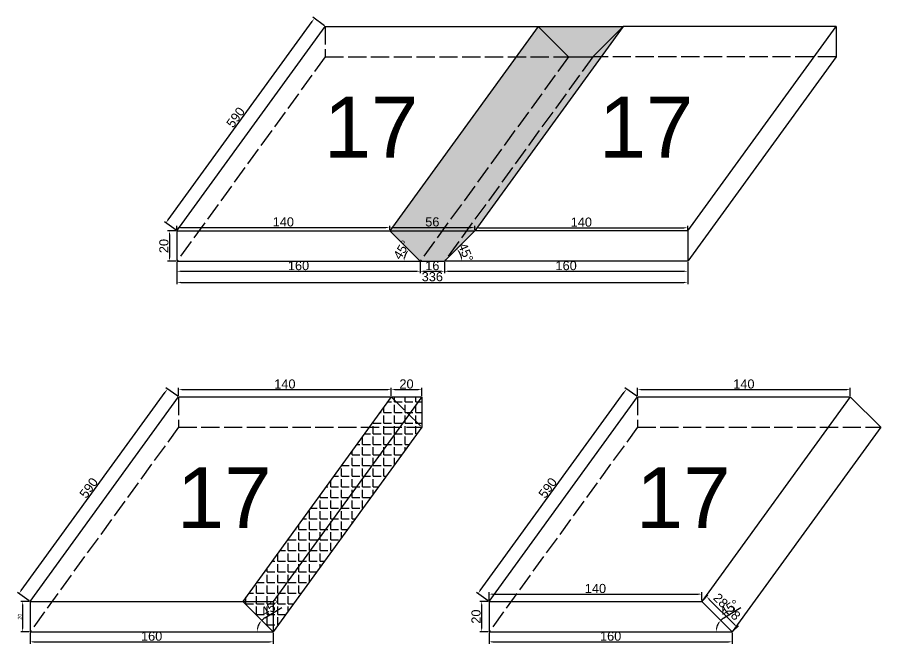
# Model space of a CAD drawing. Header units: millimetres. Extents: x 2230 to 5132, y 147 to 2048.
# Drawn here: x 2834 to 3401, y 571 to 982 of the extents above; entities that cross this region are included whole.
import ezdxf

# ---------------------------------------------------------------- set-up
doc = ezdxf.new("R2010")
doc.units = ezdxf.units.MM
doc.linetypes.add('ACAD_ISO02W100', pattern=[15, 12, -3])
doc.layers.add('尺寸标注', color=6, linetype='Continuous')
doc.layers.add('标号', color=4, linetype='Continuous')
doc.styles.get("Standard").update_dxf_attribs({"font": 'arial.ttf'})
doc.dimstyles.new('ISO-25', dxfattribs={"dimtxt": 2.5, "dimasz": 2.5, "dimexe": 1.25, "dimexo": 0.625, "dimtad": 1, "dimtxsty": 'Standard', "dimcen": 2.5, "dimadec": 0, "dimazin": 0, "dimtfac": 1, "dimtmove": 0, "dimatfit": 3, "dimfxl": 1, "dimarcsym": 0})
doc.dimstyles.new('ISO-25-old', dxfattribs={"dimtxt": 6, "dimasz": 2.5, "dimexe": 1.25, "dimexo": 0.625, "dimtad": 1, "dimtxsty": 'Standard', "dimcen": 2.5, "dimadec": 0, "dimazin": 0, "dimtfac": 1, "dimtmove": 0, "dimatfit": 3, "dimfxl": 1, "dimarcsym": 0})

# ---------------------------------------------------------------- blocks, each defined once
blk = doc.blocks.new('*D401')
at = {"layer": 'Defpoints', "color": 0, "transparency": 16777216}
for p in [(2938.54, 821.98), (3098.54, 821.98), (3098.54, 815.4)]:
    blk.add_point(p, dxfattribs=at)
at = {"layer": '尺寸标注', "color": 0, "lineweight": -2, "transparency": 16777216}
for p, q in [((2938.54, 821.35), (2938.54, 814.15)), ((3098.54, 821.35), (3098.54, 814.15)), ((2941.04, 815.4), (3096.04, 815.4))]:
    blk.add_line(p, q, dxfattribs=at)
at = {"layer": '尺寸标注', "color": 0, "transparency": 16777216}
for points in [[(2941.04, 815.82), (2941.04, 814.98), (2938.54, 815.4)], [(3096.04, 815.82), (3096.04, 814.98), (3098.54, 815.4)]]:
    blk.add_solid(points, dxfattribs=at)
at = {"layer": '尺寸标注', "color": 0, "transparency": 16777216, "insert": (3018.54, 819.09), "char_height": 6, "attachment_point": 5}
blk.add_mtext('160', dxfattribs=at)
blk = doc.blocks.new('*D402')
at = {"layer": 'Defpoints', "color": 0, "transparency": 16777216}
for p in [(3098.54, 821.98), (3114.54, 821.98), (3114.54, 815.4)]:
    blk.add_point(p, dxfattribs=at)
at = {"layer": '尺寸标注', "color": 0, "lineweight": -2, "transparency": 16777216}
for p, q in [((3098.54, 821.35), (3098.54, 814.15)), ((3114.54, 821.35), (3114.54, 814.15)), ((3101.04, 815.4), (3112.04, 815.4))]:
    blk.add_line(p, q, dxfattribs=at)
at = {"layer": '尺寸标注', "color": 0, "transparency": 16777216}
for points in [[(3101.04, 815.82), (3101.04, 814.98), (3098.54, 815.4)], [(3112.04, 815.82), (3112.04, 814.98), (3114.54, 815.4)]]:
    blk.add_solid(points, dxfattribs=at)
at = {"layer": '尺寸标注', "color": 0, "transparency": 16777216, "insert": (3106.54, 819.09), "char_height": 6, "attachment_point": 5}
blk.add_mtext('16', dxfattribs=at)
blk = doc.blocks.new('*D403')
at = {"layer": 'Defpoints', "color": 0, "transparency": 16777216}
for p in [(3114.54, 821.98), (3274.54, 821.98), (3274.54, 815.4)]:
    blk.add_point(p, dxfattribs=at)
at = {"layer": '尺寸标注', "color": 0, "lineweight": -2, "transparency": 16777216}
for p, q in [((3114.54, 821.35), (3114.54, 814.15)), ((3274.54, 821.35), (3274.54, 814.15)), ((3117.04, 815.4), (3272.04, 815.4))]:
    blk.add_line(p, q, dxfattribs=at)
at = {"layer": '尺寸标注', "color": 0, "transparency": 16777216}
for points in [[(3117.04, 815.82), (3117.04, 814.98), (3114.54, 815.4)], [(3272.04, 815.82), (3272.04, 814.98), (3274.54, 815.4)]]:
    blk.add_solid(points, dxfattribs=at)
at = {"layer": '尺寸标注', "color": 0, "transparency": 16777216, "insert": (3194.54, 819.09), "char_height": 6, "attachment_point": 5}
blk.add_mtext('160', dxfattribs=at)
blk = doc.blocks.new('*D404')
at = {"layer": 'Defpoints', "color": 0, "transparency": 16777216}
for p in [(2938.54, 841.98), (2933.71, 821.98), (2938.54, 821.98)]:
    blk.add_point(p, dxfattribs=at)
at = {"layer": '尺寸标注', "color": 0, "lineweight": -2, "transparency": 16777216}
for p, q in [((2937.91, 841.98), (2932.46, 841.98)), ((2933.71, 839.48), (2933.71, 824.48)), ((2937.91, 821.98), (2932.46, 821.98))]:
    blk.add_line(p, q, dxfattribs=at)
at = {"layer": '尺寸标注', "color": 0, "transparency": 16777216}
for points in [[(2933.29, 839.48), (2934.12, 839.48), (2933.71, 841.98)], [(2933.29, 824.48), (2934.12, 824.48), (2933.71, 821.98)]]:
    blk.add_solid(points, dxfattribs=at)
at = {"layer": '尺寸标注', "color": 0, "transparency": 16777216, "insert": (2930.02, 831.98), "char_height": 6, "attachment_point": 5, "rotation": 90}
blk.add_mtext('20', dxfattribs=at)
blk = doc.blocks.new('*D405')
at = {"layer": 'Defpoints', "color": 0, "transparency": 16777216}
for p in [(3028.97, 981.65), (3036.16, 976.42), (2938.54, 841.98)]:
    blk.add_point(p, dxfattribs=at)
at = {"layer": '尺寸标注', "color": 0, "lineweight": -2, "transparency": 16777216}
for p, q in [((2932.82, 849.22), (3027.5, 979.62)), ((3035.65, 976.79), (3027.96, 982.38)), ((2938.03, 842.34), (2930.34, 847.93))]:
    blk.add_line(p, q, dxfattribs=at)
at = {"layer": '尺寸标注', "color": 0, "transparency": 16777216}
for points in [[(3027.16, 979.87), (3027.84, 979.38), (3028.97, 981.65)], [(2932.48, 849.47), (2933.15, 848.98), (2931.35, 847.2)]]:
    blk.add_solid(points, dxfattribs=at)
at = {"layer": '尺寸标注', "color": 0, "transparency": 16777216, "insert": (2977.17, 916.59), "char_height": 6, "attachment_point": 5, "rotation": 54.0168}
blk.add_mtext('590', dxfattribs=at)
blk = doc.blocks.new('*D406')
at = {"layer": 'Defpoints', "color": 0, "transparency": 16777216}
for p in [(2938.54, 841.98), (3078.54, 844.13), (3078.54, 841.98)]:
    blk.add_point(p, dxfattribs=at)
at = {"layer": '尺寸标注', "color": 0, "lineweight": -2, "transparency": 16777216}
for p, q in [((2938.54, 842.6), (2938.54, 845.38)), ((2941.04, 844.13), (3076.04, 844.13)), ((3078.54, 842.6), (3078.54, 845.38))]:
    blk.add_line(p, q, dxfattribs=at)
at = {"layer": '尺寸标注', "color": 0, "transparency": 16777216}
for points in [[(2941.04, 844.55), (2941.04, 843.72), (2938.54, 844.13)], [(3076.04, 844.55), (3076.04, 843.72), (3078.54, 844.13)]]:
    blk.add_solid(points, dxfattribs=at)
at = {"layer": '尺寸标注', "color": 0, "transparency": 16777216, "insert": (3008.54, 847.82), "char_height": 6, "attachment_point": 5}
blk.add_mtext('140', dxfattribs=at)
blk = doc.blocks.new('*D407')
at = {"layer": 'Defpoints', "color": 0, "transparency": 16777216}
for p in [(3078.54, 841.98), (3088.23, 824.74), (2938.54, 821.98), (3098.54, 821.98), (3098.54, 821.98)]:
    blk.add_point(p, dxfattribs=at)
at = {"layer": '尺寸标注', "color": 0, "lineweight": -2, "transparency": 16777216}
blk.add_arc((3098.54, 821.98), 10.68, 148.4457, 166.5543, dxfattribs=at)
at = {"layer": '尺寸标注', "color": 0, "transparency": 16777216}
for points in [[(3089.11, 827.82), (3089.77, 827.31), (3090.99, 829.53)], [(3088.57, 824.41), (3087.74, 824.51), (3087.86, 821.98)]]:
    blk.add_solid(points, dxfattribs=at)
at = {"layer": '尺寸标注', "color": 0, "transparency": 16777216, "insert": (3086.31, 829.49), "char_height": 6, "attachment_point": 5, "rotation": 58.4457}
blk.add_mtext('45°', dxfattribs=at)
blk = doc.blocks.new('*D408')
at = {"layer": 'Defpoints', "color": 0, "transparency": 16777216}
for p in [(3134.54, 841.98), (3125.62, 824.95), (3114.54, 821.98), (3114.54, 821.98), (3274.54, 821.98)]:
    blk.add_point(p, dxfattribs=at)
at = {"layer": '尺寸标注', "color": 0, "lineweight": -2, "transparency": 16777216}
blk.add_arc((3114.54, 821.98), 11.47, 12.5139, 32.4861, dxfattribs=at)
at = {"layer": '尺寸标注', "color": 0, "transparency": 16777216}
for points in [[(3123.89, 827.88), (3124.54, 828.4), (3122.65, 830.09)], [(3126.15, 824.51), (3125.32, 824.42), (3126.01, 821.98)]]:
    blk.add_solid(points, dxfattribs=at)
at = {"layer": '尺寸标注', "color": 0, "transparency": 16777216, "insert": (3128.53, 827.77), "char_height": 6, "attachment_point": 5, "rotation": 292.5}
blk.add_mtext('45°', dxfattribs=at)
blk = doc.blocks.new('*D409')
at = {"layer": 'Defpoints', "color": 0, "transparency": 16777216}
for p in [(3078.54, 841.98), (3134.54, 844.13), (3134.54, 841.98)]:
    blk.add_point(p, dxfattribs=at)
at = {"layer": '尺寸标注', "color": 0, "lineweight": -2, "transparency": 16777216}
for p, q in [((3078.54, 842.6), (3078.54, 845.38)), ((3081.04, 844.13), (3132.04, 844.13)), ((3134.54, 842.6), (3134.54, 845.38))]:
    blk.add_line(p, q, dxfattribs=at)
at = {"layer": '尺寸标注', "color": 0, "transparency": 16777216}
for points in [[(3081.04, 844.55), (3081.04, 843.72), (3078.54, 844.13)], [(3132.04, 844.55), (3132.04, 843.72), (3134.54, 844.13)]]:
    blk.add_solid(points, dxfattribs=at)
at = {"layer": '尺寸标注', "color": 0, "transparency": 16777216, "insert": (3106.54, 847.82), "char_height": 6, "attachment_point": 5}
blk.add_mtext('56', dxfattribs=at)
blk = doc.blocks.new('*D410')
at = {"layer": 'Defpoints', "color": 0, "transparency": 16777216}
for p in [(3134.54, 841.98), (3274.54, 843.99), (3274.54, 841.98)]:
    blk.add_point(p, dxfattribs=at)
at = {"layer": '尺寸标注', "color": 0, "lineweight": -2, "transparency": 16777216}
for p, q in [((3134.54, 842.6), (3134.54, 845.24)), ((3137.04, 843.99), (3272.04, 843.99)), ((3274.54, 842.6), (3274.54, 845.24))]:
    blk.add_line(p, q, dxfattribs=at)
at = {"layer": '尺寸标注', "color": 0, "transparency": 16777216}
for points in [[(3137.04, 844.41), (3137.04, 843.58), (3134.54, 843.99)], [(3272.04, 844.41), (3272.04, 843.58), (3274.54, 843.99)]]:
    blk.add_solid(points, dxfattribs=at)
at = {"layer": '尺寸标注', "color": 0, "transparency": 16777216, "insert": (3204.54, 847.68), "char_height": 6, "attachment_point": 5}
blk.add_mtext('140', dxfattribs=at)
blk = doc.blocks.new('*D411')
at = {"layer": 'Defpoints', "color": 0, "transparency": 16777216}
for p in [(2938.54, 821.98), (3274.54, 821.98), (3274.54, 808.1)]:
    blk.add_point(p, dxfattribs=at)
at = {"layer": '尺寸标注', "color": 0, "lineweight": -2, "transparency": 16777216}
for p, q in [((2938.54, 821.35), (2938.54, 806.85)), ((3274.54, 821.35), (3274.54, 806.85)), ((2941.04, 808.1), (3272.04, 808.1))]:
    blk.add_line(p, q, dxfattribs=at)
at = {"layer": '尺寸标注', "color": 0, "transparency": 16777216}
for points in [[(2941.04, 808.51), (2941.04, 807.68), (2938.54, 808.1)], [(3272.04, 808.51), (3272.04, 807.68), (3274.54, 808.1)]]:
    blk.add_solid(points, dxfattribs=at)
at = {"layer": '尺寸标注', "color": 0, "transparency": 16777216, "insert": (3106.54, 811.79), "char_height": 6, "attachment_point": 5}
blk.add_mtext('336', dxfattribs=at)
blk = doc.blocks.new('*D412')
at = {"layer": 'Defpoints', "color": 0, "transparency": 16777216}
for p in [(2841.95, 578.38), (3001.95, 578.38), (3001.95, 571.8)]:
    blk.add_point(p, dxfattribs=at)
at = {"layer": '尺寸标注', "color": 0, "lineweight": -2, "transparency": 16777216}
for p, q in [((2841.95, 577.75), (2841.95, 570.55)), ((3001.95, 577.75), (3001.95, 570.55)), ((2844.45, 571.8), (2999.45, 571.8))]:
    blk.add_line(p, q, dxfattribs=at)
at = {"layer": '尺寸标注', "color": 0, "transparency": 16777216}
for points in [[(2844.45, 572.22), (2844.45, 571.38), (2841.95, 571.8)], [(2999.45, 572.22), (2999.45, 571.38), (3001.95, 571.8)]]:
    blk.add_solid(points, dxfattribs=at)
at = {"layer": '尺寸标注', "color": 0, "transparency": 16777216, "insert": (2921.95, 575.49), "char_height": 6, "attachment_point": 5}
blk.add_mtext('160', dxfattribs=at)
blk = doc.blocks.new('*D413')
at = {"layer": 'Defpoints', "color": 0, "transparency": 16777216}
for p in [(2841.95, 598.38), (2837.11, 578.38), (2841.95, 578.38)]:
    blk.add_point(p, dxfattribs=at)
at = {"layer": '尺寸标注', "color": 0, "lineweight": -2, "transparency": 16777216}
for p, q in [((2841.32, 598.38), (2835.86, 598.38)), ((2837.11, 595.88), (2837.11, 580.88)), ((2841.32, 578.38), (2835.86, 578.38))]:
    blk.add_line(p, q, dxfattribs=at)
at = {"layer": '尺寸标注', "color": 0, "transparency": 16777216}
for points in [[(2836.69, 595.88), (2837.53, 595.88), (2837.11, 598.38)], [(2836.69, 580.88), (2837.53, 580.88), (2837.11, 578.38)]]:
    blk.add_solid(points, dxfattribs=at)
at = {"layer": '尺寸标注', "color": 0, "transparency": 16777216, "insert": (2835.21, 588.38), "char_height": 2.5, "attachment_point": 5, "rotation": 90}
blk.add_mtext('20', dxfattribs=at)
blk = doc.blocks.new('*D414')
at = {"layer": 'Defpoints', "color": 0, "transparency": 16777216}
for p in [(2932.38, 738.05), (2939.57, 732.82), (2841.95, 598.38)]:
    blk.add_point(p, dxfattribs=at)
at = {"layer": '尺寸标注', "color": 0, "lineweight": -2, "transparency": 16777216}
for p, q in [((2939.06, 733.19), (2931.36, 738.78)), ((2836.22, 605.62), (2930.91, 736.02)), ((2841.44, 598.74), (2833.74, 604.33))]:
    blk.add_line(p, q, dxfattribs=at)
at = {"layer": '尺寸标注', "color": 0, "transparency": 16777216}
for points in [[(2930.57, 736.27), (2931.24, 735.78), (2932.38, 738.05)], [(2835.89, 605.87), (2836.56, 605.38), (2834.75, 603.6)]]:
    blk.add_solid(points, dxfattribs=at)
at = {"layer": '尺寸标注', "color": 0, "transparency": 16777216, "insert": (2880.58, 672.99), "char_height": 6, "attachment_point": 5, "rotation": 54.0168}
blk.add_mtext('590', dxfattribs=at)
blk = doc.blocks.new('*D397')
at = {"layer": 'Defpoints', "color": 0, "transparency": 16777216}
for p in [(2939.57, 732.82), (3079.57, 737.59), (3079.57, 732.82)]:
    blk.add_point(p, dxfattribs=at)
at = {"layer": '尺寸标注', "color": 0, "lineweight": -2, "transparency": 16777216}
for p, q in [((2939.57, 733.45), (2939.57, 738.84)), ((3079.57, 733.45), (3079.57, 738.84)), ((2942.07, 737.59), (3077.07, 737.59))]:
    blk.add_line(p, q, dxfattribs=at)
at = {"layer": '尺寸标注', "color": 0, "transparency": 16777216}
for points in [[(2942.07, 738.01), (2942.07, 737.18), (2939.57, 737.59)], [(3077.07, 738.01), (3077.07, 737.18), (3079.57, 737.59)]]:
    blk.add_solid(points, dxfattribs=at)
at = {"layer": '尺寸标注', "color": 0, "transparency": 16777216, "insert": (3009.57, 741.28), "char_height": 6, "attachment_point": 5}
blk.add_mtext('140', dxfattribs=at)
blk = doc.blocks.new('*D415')
at = {"layer": 'Defpoints', "color": 0, "transparency": 16777216}
for p in [(2981.95, 598.38), (2991.63, 581.14), (2841.95, 578.38), (3001.95, 578.38), (3001.95, 578.38)]:
    blk.add_point(p, dxfattribs=at)
at = {"layer": '尺寸标注', "color": 0, "lineweight": -2, "transparency": 16777216}
blk.add_line((2996.36, 587.48), (3007.66, 594.42), dxfattribs=at)
for start, end in [(121.5543, 135), (148.4457, 166.5543)]:
    blk.add_arc((3001.95, 578.38), 10.68, start, end, dxfattribs=at)
at = {"layer": '尺寸标注', "color": 0, "transparency": 16777216}
for points in [[(2992.52, 584.22), (2993.17, 583.71), (2994.4, 585.93)], [(2991.97, 580.81), (2991.15, 580.91), (2991.27, 578.38)]]:
    blk.add_solid(points, dxfattribs=at)
at = {"layer": '尺寸标注', "color": 0, "transparency": 16777216, "insert": (3000.08, 594.08), "char_height": 6, "attachment_point": 5, "rotation": 31.5543}
blk.add_mtext('45°', dxfattribs=at)
blk = doc.blocks.new('*D398')
at = {"layer": 'Defpoints', "color": 0, "transparency": 16777216}
for p in [(3079.57, 732.82), (3099.57, 737.59), (3099.57, 732.82)]:
    blk.add_point(p, dxfattribs=at)
at = {"layer": '尺寸标注', "color": 0, "lineweight": -2, "transparency": 16777216}
for p, q in [((3079.57, 733.45), (3079.57, 738.84)), ((3099.57, 733.45), (3099.57, 738.84)), ((3082.07, 737.59), (3097.07, 737.59))]:
    blk.add_line(p, q, dxfattribs=at)
at = {"layer": '尺寸标注', "color": 0, "transparency": 16777216}
for points in [[(3082.07, 738.01), (3082.07, 737.18), (3079.57, 737.59)], [(3097.07, 738.01), (3097.07, 737.18), (3099.57, 737.59)]]:
    blk.add_solid(points, dxfattribs=at)
at = {"layer": '尺寸标注', "color": 0, "transparency": 16777216, "insert": (3089.57, 741.28), "char_height": 6, "attachment_point": 5}
blk.add_mtext('20', dxfattribs=at)
blk = doc.blocks.new('*D416')
at = {"layer": 'Defpoints', "color": 0, "transparency": 16777216}
for p in [(3143.83, 578.38), (3303.83, 578.38), (3303.83, 571.8)]:
    blk.add_point(p, dxfattribs=at)
at = {"layer": '尺寸标注', "color": 0, "lineweight": -2, "transparency": 16777216}
for p, q in [((3143.83, 577.75), (3143.83, 570.55)), ((3303.83, 577.75), (3303.83, 570.55)), ((3146.33, 571.8), (3301.33, 571.8))]:
    blk.add_line(p, q, dxfattribs=at)
at = {"layer": '尺寸标注', "color": 0, "transparency": 16777216}
for points in [[(3146.33, 572.22), (3146.33, 571.38), (3143.83, 571.8)], [(3301.33, 572.22), (3301.33, 571.38), (3303.83, 571.8)]]:
    blk.add_solid(points, dxfattribs=at)
at = {"layer": '尺寸标注', "color": 0, "transparency": 16777216, "insert": (3223.83, 575.49), "char_height": 6, "attachment_point": 5}
blk.add_mtext('160', dxfattribs=at)
blk = doc.blocks.new('*D417')
at = {"layer": 'Defpoints', "color": 0, "transparency": 16777216}
for p in [(3143.83, 598.38), (3138.99, 578.38), (3143.83, 578.38)]:
    blk.add_point(p, dxfattribs=at)
at = {"layer": '尺寸标注', "color": 0, "lineweight": -2, "transparency": 16777216}
for p, q in [((3143.2, 598.38), (3137.74, 598.38)), ((3138.99, 595.88), (3138.99, 580.88)), ((3143.2, 578.38), (3137.74, 578.38))]:
    blk.add_line(p, q, dxfattribs=at)
at = {"layer": '尺寸标注', "color": 0, "transparency": 16777216}
for points in [[(3138.58, 595.88), (3139.41, 595.88), (3138.99, 598.38)], [(3138.58, 580.88), (3139.41, 580.88), (3138.99, 578.38)]]:
    blk.add_solid(points, dxfattribs=at)
at = {"layer": '尺寸标注', "color": 0, "transparency": 16777216, "insert": (3135.3, 588.38), "char_height": 6, "attachment_point": 5, "rotation": 90}
blk.add_mtext('20', dxfattribs=at)
blk = doc.blocks.new('*D418')
at = {"layer": 'Defpoints', "color": 0, "transparency": 16777216}
for p in [(3234.26, 738.05), (3241.45, 732.82), (3143.83, 598.38)]:
    blk.add_point(p, dxfattribs=at)
at = {"layer": '尺寸标注', "color": 0, "lineweight": -2, "transparency": 16777216}
for p, q in [((3240.94, 733.19), (3233.25, 738.78)), ((3138.1, 605.62), (3232.79, 736.02)), ((3143.32, 598.74), (3135.62, 604.33))]:
    blk.add_line(p, q, dxfattribs=at)
at = {"layer": '尺寸标注', "color": 0, "transparency": 16777216}
for points in [[(3232.45, 736.27), (3233.13, 735.78), (3234.26, 738.05)], [(3137.77, 605.87), (3138.44, 605.38), (3136.64, 603.6)]]:
    blk.add_solid(points, dxfattribs=at)
at = {"layer": '尺寸标注', "color": 0, "transparency": 16777216, "insert": (3182.46, 672.99), "char_height": 6, "attachment_point": 5, "rotation": 54.0168}
blk.add_mtext('590', dxfattribs=at)
blk = doc.blocks.new('*D399')
at = {"layer": 'Defpoints', "color": 0, "transparency": 16777216}
for p in [(3241.45, 732.82), (3381.45, 737.59), (3381.45, 732.82)]:
    blk.add_point(p, dxfattribs=at)
at = {"layer": '尺寸标注', "color": 0, "lineweight": -2, "transparency": 16777216}
for p, q in [((3241.45, 733.45), (3241.45, 738.84)), ((3381.45, 733.45), (3381.45, 738.84)), ((3243.95, 737.59), (3378.95, 737.59))]:
    blk.add_line(p, q, dxfattribs=at)
at = {"layer": '尺寸标注', "color": 0, "transparency": 16777216}
for points in [[(3243.95, 738.01), (3243.95, 737.18), (3241.45, 737.59)], [(3378.95, 738.01), (3378.95, 737.18), (3381.45, 737.59)]]:
    blk.add_solid(points, dxfattribs=at)
at = {"layer": '尺寸标注', "color": 0, "transparency": 16777216, "insert": (3311.45, 741.28), "char_height": 6, "attachment_point": 5}
blk.add_mtext('140', dxfattribs=at)
blk = doc.blocks.new('*D419')
at = {"layer": 'Defpoints', "color": 0, "transparency": 16777216}
for p in [(3283.83, 598.38), (3293.51, 581.14), (3143.83, 578.38), (3303.83, 578.38), (3303.83, 578.38)]:
    blk.add_point(p, dxfattribs=at)
at = {"layer": '尺寸标注', "color": 0, "lineweight": -2, "transparency": 16777216}
blk.add_line((3298.24, 587.48), (3309.54, 594.42), dxfattribs=at)
for start, end in [(121.5543, 135), (148.4457, 166.5543)]:
    blk.add_arc((3303.83, 578.38), 10.68, start, end, dxfattribs=at)
at = {"layer": '尺寸标注', "color": 0, "transparency": 16777216}
for points in [[(3294.4, 584.22), (3295.05, 583.71), (3296.28, 585.93)], [(3293.86, 580.81), (3293.03, 580.91), (3293.15, 578.38)]]:
    blk.add_solid(points, dxfattribs=at)
at = {"layer": '尺寸标注', "color": 0, "transparency": 16777216, "insert": (3301.97, 594.08), "char_height": 6, "attachment_point": 5, "rotation": 31.5543}
blk.add_mtext('45°', dxfattribs=at)
blk = doc.blocks.new('*D400')
at = {"layer": 'Defpoints', "color": 0, "transparency": 16777216}
for p in [(3283.83, 603.15), (3143.83, 598.38), (3283.83, 598.38)]:
    blk.add_point(p, dxfattribs=at)
at = {"layer": '尺寸标注', "color": 0, "lineweight": -2, "transparency": 16777216}
for p, q in [((3143.83, 599), (3143.83, 604.4)), ((3146.33, 603.15), (3281.33, 603.15)), ((3283.83, 599), (3283.83, 604.4))]:
    blk.add_line(p, q, dxfattribs=at)
at = {"layer": '尺寸标注', "color": 0, "transparency": 16777216}
for points in [[(3146.33, 603.56), (3146.33, 602.73), (3143.83, 603.15)], [(3281.33, 603.56), (3281.33, 602.73), (3283.83, 603.15)]]:
    blk.add_solid(points, dxfattribs=at)
at = {"layer": '尺寸标注', "color": 0, "transparency": 16777216, "insert": (3213.83, 606.83), "char_height": 6, "attachment_point": 5}
blk.add_mtext('140', dxfattribs=at)
blk = doc.blocks.new('*D420')
at = {"layer": 'Defpoints', "color": 0, "transparency": 16777216}
for p in [(3283.83, 598.38), (3306.94, 581.49), (3303.83, 578.38)]:
    blk.add_point(p, dxfattribs=at)
at = {"layer": '尺寸标注', "color": 0, "lineweight": -2, "transparency": 16777216}
for p, q in [((3284.27, 598.82), (3287.83, 602.38)), ((3288.71, 599.73), (3305.18, 583.26)), ((3304.27, 578.82), (3307.83, 582.38))]:
    blk.add_line(p, q, dxfattribs=at)
at = {"layer": '尺寸标注', "color": 0, "transparency": 16777216}
for points in [[(3289.01, 600.02), (3288.42, 599.43), (3286.94, 601.49)], [(3305.47, 583.56), (3304.88, 582.97), (3306.94, 581.49)]]:
    blk.add_solid(points, dxfattribs=at)
at = {"layer": '尺寸标注', "color": 0, "transparency": 16777216, "insert": (3299.94, 594.49), "char_height": 6, "attachment_point": 5, "rotation": 315}
blk.add_mtext('28,28', dxfattribs=at)

msp = doc.modelspace()

# ---------------------------------------------------------------- hatches: boundary and pattern name
h = msp.add_hatch(color=3)
h.dxf.hatch_style = 1
h.paths.add_polyline_path([(3196.16, 956.425), (3161.639, 956.425), (3078.539, 841.978), (3113.061, 841.978)])
h.paths.add_polyline_path([(3176.16, 976.425), (3161.639, 956.425), (3196.16, 956.425)])
h.paths.add_polyline_path([(3232.16, 976.425), (3176.16, 976.425), (3196.16, 956.425), (3212.16, 956.425)])
h.paths.add_polyline_path([(3217.639, 956.425), (3212.16, 956.425), (3129.061, 841.978), (3134.539, 841.978)])
h.paths.add_polyline_path([(3212.16, 956.425), (3196.16, 956.425), (3113.061, 841.978), (3129.061, 841.978)])
h.paths.add_polyline_path([(3232.16, 976.425), (3212.16, 956.425), (3217.639, 956.425)], flags=17)
h.paths.add_polyline_path([(3113.061, 841.978), (3078.539, 841.978), (3098.539, 821.978)])
h.paths.add_polyline_path([(3129.061, 841.978), (3113.061, 841.978), (3098.539, 821.978), (3114.539, 821.978)])
h.paths.add_polyline_path([(3134.539, 841.978), (3129.061, 841.978), (3114.539, 821.978)])
h = msp.add_hatch()
h.set_pattern_fill('ANGLE', color=256)
h.set_pattern_definition([(0, (-7339.941, -374.09), (0, 6.985), [5.08, -1.905]), (90, (-7339.941, -374.09), (-6.985, 4e-16), [5.08, -1.905])])
h.paths.add_polyline_path([(3085.045, 712.825), (3065.045, 712.825), (2981.946, 598.377), (3001.946, 598.377)])
h.paths.add_polyline_path([(3091.154, 721.238), (3079.567, 732.825), (3065.045, 712.825), (3085.045, 712.825)])
h.paths.add_polyline_path([(3099.567, 732.825), (3079.567, 732.825), (3091.154, 721.238)])
h.paths.add_polyline_path([(3099.567, 732.825), (3091.154, 721.238), (3099.567, 712.825)])
h.paths.add_polyline_path([(3099.567, 712.825), (3085.045, 712.825), (3001.946, 598.377), (3001.946, 578.377)])
h.paths.add_polyline_path([(3001.946, 598.377), (2981.946, 598.377), (3001.946, 578.377)])
h.paths.add_polyline_path([(3091.154, 721.238), (3085.045, 712.825), (3099.567, 712.825)])

# ---------------------------------------------------------------- linework, layer by layer
for p, q in [((2938.539, 841.978), (3036.16, 976.425)), ((3036.16, 976.425), (3176.16, 976.425)), ((3176.16, 976.425), (3078.539, 841.978)), ((3232.16, 976.425), (3134.539, 841.978)), ((3176.16, 976.425), (3196.16, 956.425)), ((3176.16, 976.425), (3232.16, 976.425)), ((3232.16, 976.425), (3212.16, 956.425)), ((3372.16, 976.425), (3232.16, 976.425)), ((3274.539, 841.978), (3372.16, 976.425)), ((3372.16, 976.425), (3372.16, 956.425)), ((3196.16, 956.425), (3212.16, 956.425)), ((3372.16, 956.425), (3274.539, 821.978)), ((2938.539, 841.978), (2938.539, 821.978)), ((2938.539, 841.978), (3078.539, 841.978)), ((3078.539, 841.978), (3098.539, 821.978)), ((3078.539, 841.978), (3134.539, 841.978)), ((3134.539, 841.978), (3114.539, 821.978)), ((3274.539, 841.978), (3134.539, 841.978)), ((3274.539, 841.978), (3274.539, 821.978)), ((2938.539, 821.978), (3098.539, 821.978)), ((3098.539, 821.978), (3114.539, 821.978)), ((3274.539, 821.978), (3114.539, 821.978)), ((2841.946, 598.377), (2939.567, 732.825)), ((2939.567, 732.825), (3079.567, 732.825)), ((3079.567, 732.825), (2981.946, 598.377)), ((3099.567, 732.825), (3001.946, 598.377)), ((3079.567, 732.825), (3099.567, 732.825)), ((3099.567, 732.825), (3099.567, 712.825)), ((3143.826, 598.377), (3241.448, 732.825)), ((3241.448, 732.825), (3381.448, 732.825)), ((3381.448, 732.825), (3283.826, 598.377)), ((3381.448, 732.825), (3401.448, 712.825)), ((3099.567, 712.825), (3001.946, 578.377)), ((3401.448, 712.825), (3303.826, 578.377)), ((2841.946, 598.377), (2841.946, 578.377)), ((2841.946, 598.377), (2981.946, 598.377)), ((2981.946, 598.377), (3001.946, 578.377)), ((2981.946, 598.377), (3001.946, 598.377)), ((3001.946, 598.377), (3001.946, 578.377)), ((3143.826, 598.377), (3143.826, 578.377)), ((3143.826, 598.377), (3283.826, 598.377)), ((3283.826, 598.377), (3303.826, 578.377)), ((2841.946, 578.377), (3001.946, 578.377)), ((3143.826, 578.377), (3303.826, 578.377))]:
    msp.add_line(p, q)
at = {"linetype": 'ACAD_ISO02W100'}
for p, q in [((3036.16, 976.425), (3036.16, 956.425)), ((3036.16, 956.425), (2938.539, 821.978)), ((3036.16, 956.425), (3196.16, 956.425)), ((3196.16, 956.425), (3098.539, 821.978)), ((3212.16, 956.425), (3114.539, 821.978)), ((3372.16, 956.425), (3212.16, 956.425)), ((2939.567, 732.825), (2939.567, 712.825)), ((3079.567, 732.825), (3099.567, 712.825)), ((3241.448, 732.825), (3241.448, 712.825)), ((2939.567, 712.825), (2841.946, 578.377)), ((2939.567, 712.825), (3099.567, 712.825)), ((3241.448, 712.825), (3143.826, 578.377)), ((3241.448, 712.825), (3401.448, 712.825))]:
    msp.add_line(p, q, dxfattribs=at)

# ---------------------------------------------------------------- texts
at = {"layer": '标号', "char_height": 40, "attachment_point": 7}
for insert in [(3035.204, 890.145), (3216.047, 890.145), (2938.611, 646.545), (3240.491, 646.545)]:
    msp.add_mtext_dynamic_manual_height_columns('17 ', width=70.10425, gutter_width=12.5, heights=[0], dxfattribs=dict(at, insert=insert))

# ---------------------------------------------------------------- dimensions: what is measured, and where the dimension line sits
at = {"layer": '尺寸标注'}
for p1, p2, picture, middle in [((2938.539, 841.978), (3036.16, 976.425), '*D405', (2977.174, 916.59)), ((2841.946, 598.377), (2939.567, 732.825), '*D414', (2880.581, 672.989)), ((3143.826, 598.377), (3241.448, 732.825), '*D418', (3182.461, 672.989))]:
    dim = msp.add_aligned_dim(p1=p1, p2=p2, distance=8.887, text='590', dimstyle='ISO-25-old', dxfattribs=at)
    dim.commit()
    dim.dimension.update_dxf_attribs({"geometry": picture, "text_midpoint": middle})
for p1, p2, distance, picture, middle in [((2938.539, 841.978), (3078.539, 841.978), 2.157, '*D406', (3008.539, 847.823)), ((3078.539, 841.978), (3134.539, 841.978), 2.157, '*D409', (3106.539, 847.823)), ((3134.539, 841.978), (3274.539, 841.978), 2.016, '*D410', (3204.539, 847.682)), ((2938.539, 821.978), (3098.539, 821.978), -6.578, '*D401', (3018.539, 819.088)), ((2938.539, 821.978), (3274.539, 821.978), -13.882, '*D411', (3106.539, 811.786)), ((2939.567, 732.825), (3079.567, 732.825), 4.769, '*D397', (3009.567, 741.282)), ((3079.567, 732.825), (3099.567, 732.825), 4.769, '*D398', (3089.567, 741.282)), ((3241.448, 732.825), (3381.448, 732.825), 4.769, '*D399', (3311.448, 741.282)), ((3143.826, 598.377), (3283.826, 598.377), 4.769, '*D400', (3213.826, 606.835)), ((3283.826, 598.377), (3303.826, 578.377), 4.408, '*D420', (3299.935, 594.486)), ((2841.946, 578.377), (3001.946, 578.377), -6.578, '*D412', (2921.946, 575.488)), ((3143.826, 578.377), (3303.826, 578.377), -6.578, '*D416', (3223.826, 575.488))]:
    dim = msp.add_aligned_dim(p1=p1, p2=p2, distance=distance, dimstyle='ISO-25-old', dxfattribs=at)
    dim.commit()
    dim.dimension.update_dxf_attribs({"geometry": picture, "text_midpoint": middle})
for base, p1, p2, dimstyle, picture, middle in [((2933.705, 821.978), (2938.539, 841.978), (2938.539, 821.978), 'ISO-25-old', '*D404', (2930.017, 831.978)), ((2837.112, 578.377), (2841.946, 598.377), (2841.946, 578.377), 'ISO-25', '*D413', (2835.21, 588.377)), ((3138.992, 578.377), (3143.826, 598.377), (3143.826, 578.377), 'ISO-25-old', '*D417', (3135.304, 588.377))]:
    dim = msp.add_linear_dim(base=base, p1=p1, p2=p2, angle=90, dimstyle=dimstyle, dxfattribs=at)
    dim.commit()
    dim.dimension.update_dxf_attribs({"geometry": picture, "text_midpoint": middle})
for base, line1, line2, picture, middle in [((3088.225, 824.741), ((2938.539, 821.978), (3098.539, 821.978)), ((3078.539, 841.978), (3098.539, 821.978)), '*D407', (3089.44, 827.565)), ((3125.618, 824.946), ((3274.539, 821.978), (3114.539, 821.978)), ((3134.539, 841.978), (3114.539, 821.978)), '*D408', (3125.135, 826.367))]:
    dim = msp.add_angular_dim_2l(base=base, line1=line1, line2=line2, dimstyle='ISO-25-old', dxfattribs=at)
    dim.commit()
    dim.dimension.update_dxf_attribs({"geometry": picture, "text_midpoint": middle, "dimtype": 162})
for base, p1, p2, picture, middle in [((3114.539, 815.399), (3098.539, 821.978), (3114.539, 821.978), '*D402', (3106.539, 819.088)), ((3274.539, 815.399), (3114.539, 821.978), (3274.539, 821.978), '*D403', (3194.539, 819.088))]:
    dim = msp.add_linear_dim(base=base, p1=p1, p2=p2, dimstyle='ISO-25-old', dxfattribs=at)
    dim.commit()
    dim.dimension.update_dxf_attribs({"geometry": picture, "text_midpoint": middle})
for base, line1, line2, picture, middle in [((2991.632, 581.141), ((2841.946, 578.377), (3001.946, 578.377)), ((2981.946, 598.377), (3001.946, 578.377)), '*D415', (3000.085, 594.079)), ((3293.513, 581.141), ((3143.826, 578.377), (3303.826, 578.377)), ((3283.826, 598.377), (3303.826, 578.377)), '*D419', (3301.966, 594.079))]:
    dim = msp.add_angular_dim_2l(base=base, line1=line1, line2=line2, dimstyle='ISO-25-old', dxfattribs=at)
    dim.commit()
    dim.dimension.update_dxf_attribs({"geometry": picture, "text_midpoint": middle})

doc.saveas('drawing.dxf')
